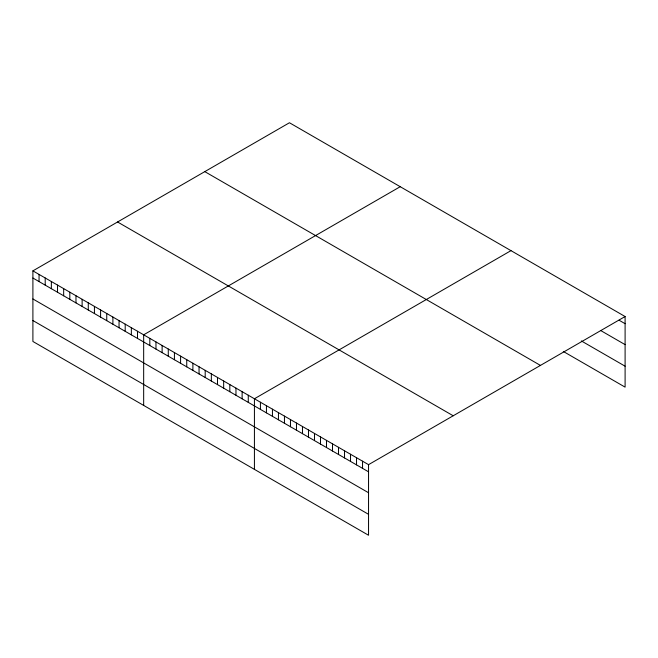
<?xml version="1.0" encoding="UTF-8"?>
<svg xmlns="http://www.w3.org/2000/svg" width="658" height="658" viewBox="0 0 658 658"><rect width="100%" height="100%" fill="white"/><g stroke="black" fill="none" stroke-linecap="round" stroke-linejoin="round"><path stroke-width="0.99" d="M32.9 270.866L368.546 464.655L368.546 535.25L32.9 341.469L32.9 270.866L289.454 122.75L625.1 316.531L625.1 387.134L563.322 351.462M400.22 186.699L143.666 334.815L143.666 405.418M510.978 250.64L254.424 398.764L254.424 469.368M368.546 464.655L625.1 316.531M619.096 320.224L625.1 323.695M601.075 330.752L625.1 344.627M581.343 340.934L625.1 366.193M204.794 171.631L540.44 365.412M117.56 221.985L453.206 415.774M32.9 278.03L368.546 471.811M32.9 298.962L368.546 492.743M32.9 320.536L368.546 514.317M362.542 461.184L362.542 468.348M356.529 457.713L356.529 464.877M350.525 454.25L350.525 461.406M344.521 450.779L344.521 457.943M338.516 447.317L338.516 454.472M332.504 443.846L332.504 451.01M326.5 440.375L326.5 447.539M320.495 436.912L320.495 444.068M314.491 433.441L314.491 440.605M308.479 429.97L308.479 437.134M302.474 426.507L302.474 433.663M296.47 423.036L296.47 430.2M290.466 419.574L290.466 426.729M284.453 416.103L284.453 423.267M278.449 412.632L278.449 419.796M272.445 409.169L272.445 416.325M266.441 405.698L266.441 412.862M260.428 402.235L260.428 409.391M248.272 395.211L248.272 402.375M242.119 391.658L242.119 398.822M235.967 388.105L235.967 395.269M229.815 384.552L229.815 391.716M223.662 380.998L223.662 388.162M217.502 377.445L217.502 384.609M211.35 373.892L211.35 381.056M205.197 370.347L205.197 377.503M199.045 366.794L199.045 373.95M192.893 363.241L192.893 370.396M186.74 359.687L186.74 366.843M180.58 356.134L180.58 363.29M174.428 352.581L174.428 359.737M168.275 349.028L168.275 356.192M162.123 345.475L162.123 352.639M155.971 341.921L155.971 349.085M149.818 338.368L149.818 345.532M137.506 331.262L137.506 338.426M131.353 327.709L131.353 334.873M125.201 324.155L125.201 331.319M119.049 320.602L119.049 327.766M112.896 317.049L112.896 324.213M106.744 313.504L106.744 320.66M100.592 309.951L100.592 317.107M94.431 306.398L94.431 313.553M88.279 302.844L88.279 310M82.127 299.291L82.127 306.447M75.974 295.738L75.974 302.894M69.822 292.185L69.822 299.349M63.67 288.632L63.67 295.796M57.517 285.079L57.517 292.242M51.357 281.525L51.357 288.689M45.205 277.972L45.205 285.136M39.052 274.419L39.052 281.583"/></g></svg>
